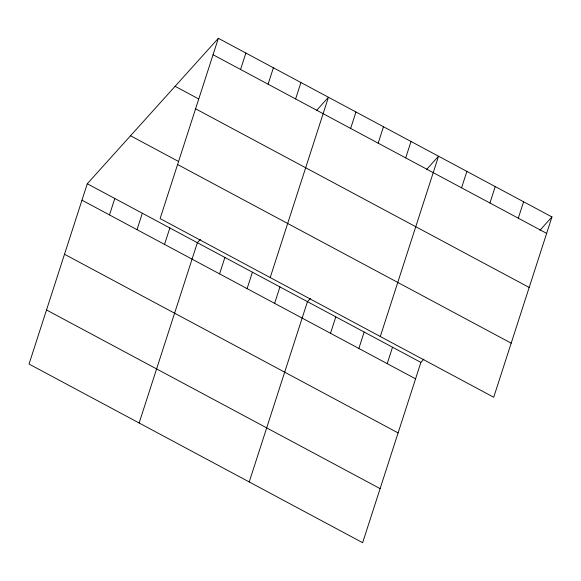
<?xml version="1.0" encoding="UTF-8"?>
<svg xmlns="http://www.w3.org/2000/svg" width="581" height="581" viewBox="0 0 581 581"><rect width="100%" height="100%" fill="white"/><g stroke="black" fill="none" stroke-linecap="round" stroke-linejoin="round"><path stroke-width="0.87" d="M218.354 38.31L160.124 218.594L493.719 397.244L551.95 216.953L218.354 38.31L87.281 183.756L29.05 364.047L362.646 542.69L420.876 362.406L423.876 359.073M109.497 214.919L114.798 198.499M137.022 229.662L142.323 213.234M164.539 244.398L169.848 227.977M240.57 69.473L245.879 53.045M139.135 422.997L197.366 242.713L200.372 239.379M268.095 84.209L273.397 67.788M219.582 273.876L224.891 257.448M295.613 98.952L300.922 82.524M247.107 288.612L252.408 272.191M270.209 277.544L328.439 97.259L316.427 110.593M274.624 303.355L279.933 286.927M350.655 128.423L355.964 112.002M249.22 481.954L307.451 301.67L310.457 298.336M378.18 143.166L383.482 126.738M330.502 333.276L335.811 316.848M405.705 157.901L411.007 141.481M358.855 348.462L364.164 332.034M380.301 336.501L438.532 156.216L426.512 169.55M387.215 363.648L392.516 347.22M461.575 187.823L466.884 171.402M489.936 203.009L495.237 186.588M518.288 218.195L523.597 201.774M539.938 230.287L551.95 216.953M213.053 54.737L546.648 233.38M175.099 86.308L198.695 98.937M195.586 108.807L529.182 287.457M130.536 135.758L178.505 161.445M177.59 164.517L511.186 343.168M87.281 183.756L420.876 362.406M81.972 200.184L415.568 378.834M64.513 254.26L398.101 432.903M46.516 309.971L380.112 488.614"/></g></svg>
